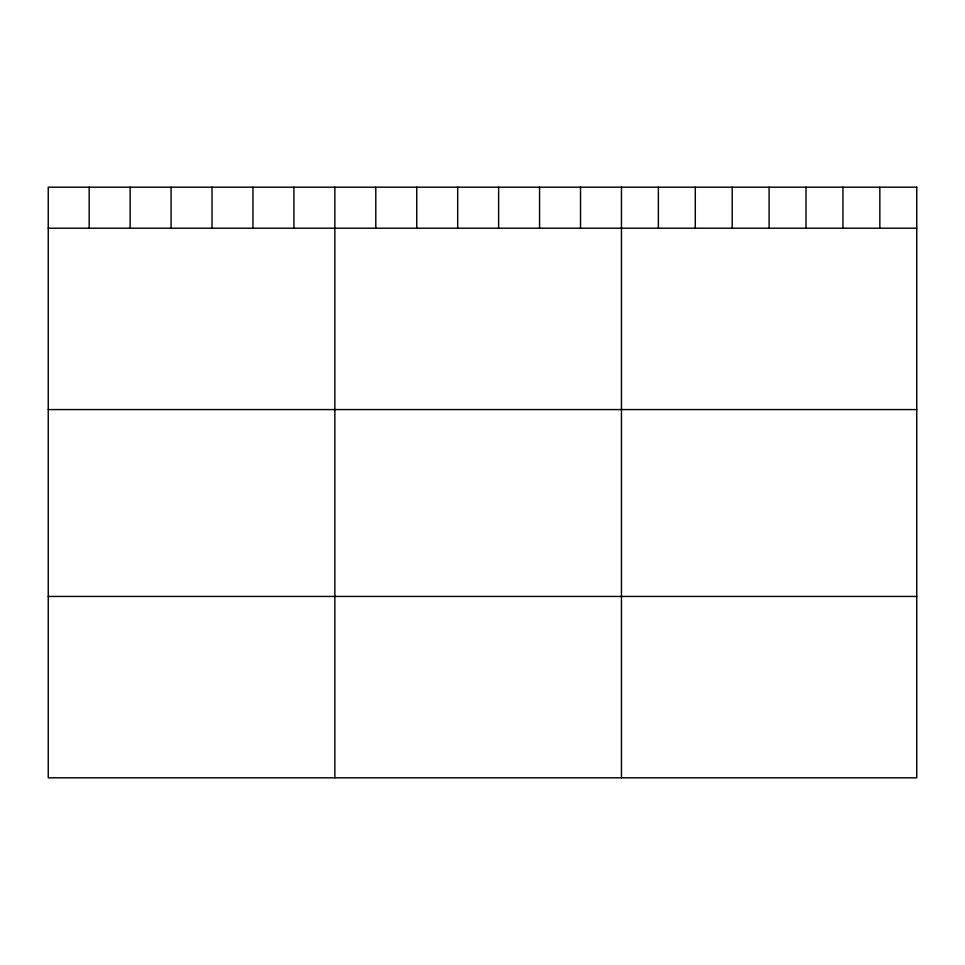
<?xml version="1.0" encoding="UTF-8"?>
<svg xmlns="http://www.w3.org/2000/svg" width="965" height="965" viewBox="0 0 965 965"><rect width="100%" height="100%" fill="white"/><g stroke="black" fill="none" stroke-linecap="round" stroke-linejoin="round"><path stroke-width="1.45" d="M48.25 228.21L916.75 228.21M48.25 409.582L916.75 409.582M48.25 596.442L916.75 596.442M879.839 187.186L879.839 228.21M842.928 187.186L842.928 228.21M806.016 187.186L806.016 228.21M769.105 187.186L769.105 228.21M732.194 187.186L732.194 228.21M695.283 187.186L695.283 228.21M658.371 187.186L658.371 228.21M621.46 187.186L621.46 777.814M580.52 187.186L580.52 228.21M539.568 187.186L539.568 228.21M498.628 187.186L498.628 228.21M457.687 187.186L457.687 228.21M416.747 187.186L416.747 228.21M375.795 187.186L375.795 228.21M334.855 187.186L334.855 777.814M293.915 187.186L293.915 228.21M252.963 187.186L252.963 228.21M212.023 187.186L212.023 228.21M171.082 187.186L171.082 228.21M130.142 187.186L130.142 228.21M89.19 187.186L89.19 228.21M916.75 187.186L48.25 187.186L48.25 777.814L916.75 777.814L916.75 187.186"/></g></svg>
